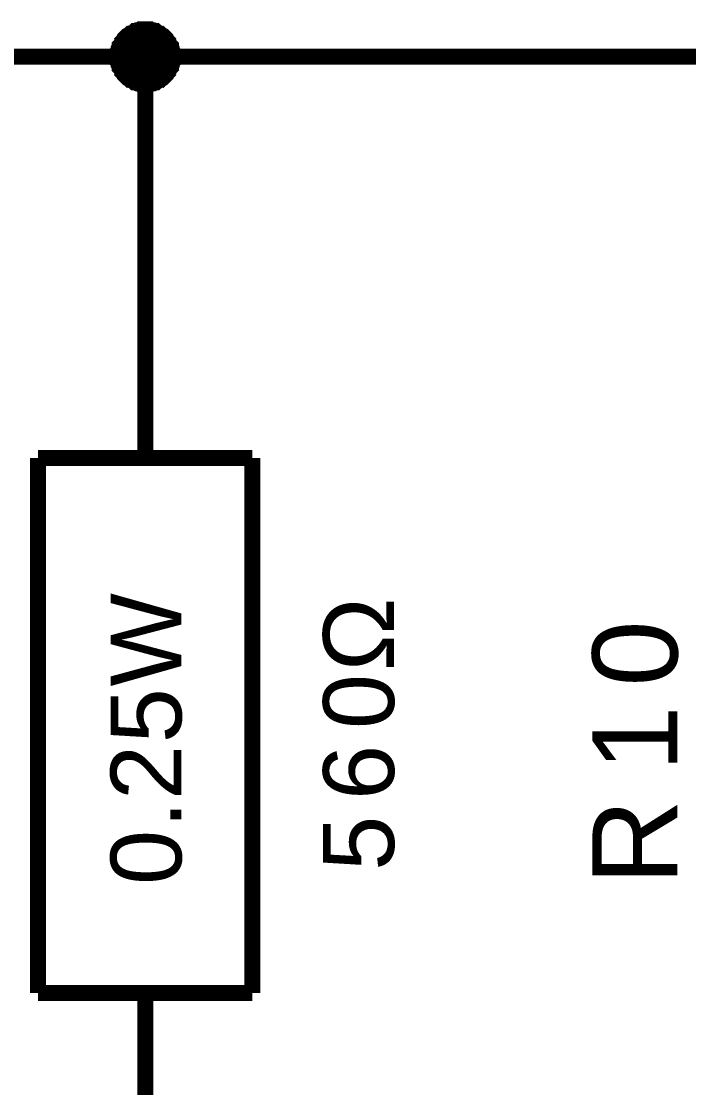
# Model space of a CAD drawing. Header units: millimetres. Extents: x -2024 to 917, y -725 to 13.
# Drawn here: x -1803.78 to -1791.31, y -608.44 to -588.51 of the extents above; entities that cross this region are included whole.
import ezdxf

# ---------------------------------------------------------------- set-up
doc = ezdxf.new("R2010")
doc.units = ezdxf.units.MM
doc.styles.get("Standard").update_dxf_attribs({"font": 'arial.ttf'})

msp = doc.modelspace()

# ---------------------------------------------------------------- linework, layer by layer
at = {"color": 7}
for points, const_width in [([(-1801.982, -589.171), (-1801.982, -589.138), (-1801.982, -589.121), (-1801.982, -589.088), (-1801.965, -589.072), (-1801.965, -589.039), (-1801.965, -589.022), (-1801.948, -588.989), (-1801.948, -588.972), (-1801.932, -588.956), (-1801.915, -588.923), (-1801.899, -588.906), (-1801.899, -588.89), (-1801.882, -588.873), (-1801.866, -588.84), (-1801.849, -588.823), (-1801.833, -588.807), (-1801.816, -588.79), (-1801.8, -588.774), (-1801.766, -588.757), (-1801.75, -588.741), (-1801.733, -588.741), (-1801.717, -588.724), (-1801.684, -588.707), (-1801.667, -588.691), (-1801.651, -588.691), (-1801.617, -588.674), (-1801.601, -588.674), (-1801.568, -588.674), (-1801.551, -588.658), (-1801.518, -588.658), (-1801.502, -588.658), (-1801.468, -588.658)], 0.3), ([(-1801.982, -589.171), (-1801.982, -589.138), (-1801.982, -589.121), (-1801.982, -589.088), (-1801.965, -589.072), (-1801.965, -589.039), (-1801.965, -589.022), (-1801.948, -588.989), (-1801.948, -588.972), (-1801.932, -588.956), (-1801.915, -588.923), (-1801.899, -588.906), (-1801.899, -588.89), (-1801.882, -588.873), (-1801.866, -588.84), (-1801.849, -588.823), (-1801.833, -588.807), (-1801.816, -588.79), (-1801.8, -588.774), (-1801.766, -588.757), (-1801.75, -588.741), (-1801.733, -588.741), (-1801.717, -588.724), (-1801.684, -588.707), (-1801.667, -588.691), (-1801.651, -588.691), (-1801.617, -588.674), (-1801.601, -588.674), (-1801.568, -588.674), (-1801.551, -588.658), (-1801.518, -588.658), (-1801.502, -588.658), (-1801.468, -588.658)], 0.3), ([(-1801.982, -589.171), (-1801.982, -589.138), (-1801.982, -589.121), (-1801.982, -589.088), (-1801.965, -589.072), (-1801.965, -589.039), (-1801.965, -589.022), (-1801.948, -588.989), (-1801.948, -588.972), (-1801.932, -588.956), (-1801.915, -588.923), (-1801.899, -588.906), (-1801.899, -588.89), (-1801.882, -588.873), (-1801.866, -588.84), (-1801.849, -588.823), (-1801.833, -588.807), (-1801.816, -588.79), (-1801.8, -588.774), (-1801.766, -588.757), (-1801.75, -588.741), (-1801.733, -588.741), (-1801.717, -588.724), (-1801.684, -588.707), (-1801.667, -588.691), (-1801.651, -588.691), (-1801.617, -588.674), (-1801.601, -588.674), (-1801.568, -588.674), (-1801.551, -588.658), (-1801.518, -588.658), (-1801.502, -588.658), (-1801.468, -588.658)], 0.3), ([(-1801.982, -589.171), (-1801.982, -589.138), (-1801.982, -589.121), (-1801.982, -589.088), (-1801.965, -589.072), (-1801.965, -589.039), (-1801.965, -589.022), (-1801.948, -588.989), (-1801.948, -588.972), (-1801.932, -588.956), (-1801.915, -588.923), (-1801.899, -588.906), (-1801.899, -588.89), (-1801.882, -588.873), (-1801.866, -588.84), (-1801.849, -588.823), (-1801.833, -588.807), (-1801.816, -588.79), (-1801.8, -588.774), (-1801.766, -588.757), (-1801.75, -588.741), (-1801.733, -588.741), (-1801.717, -588.724), (-1801.684, -588.707), (-1801.667, -588.691), (-1801.651, -588.691), (-1801.617, -588.674), (-1801.601, -588.674), (-1801.568, -588.674), (-1801.551, -588.658), (-1801.518, -588.658), (-1801.502, -588.658), (-1801.468, -588.658)], 0.3), ([(-1801.982, -589.171), (-1801.982, -589.138), (-1801.982, -589.121), (-1801.982, -589.088), (-1801.965, -589.072), (-1801.965, -589.039), (-1801.965, -589.022), (-1801.948, -588.989), (-1801.948, -588.972), (-1801.932, -588.956), (-1801.915, -588.923), (-1801.899, -588.906), (-1801.899, -588.89), (-1801.882, -588.873), (-1801.866, -588.84), (-1801.849, -588.823), (-1801.833, -588.807), (-1801.816, -588.79), (-1801.8, -588.774), (-1801.766, -588.757), (-1801.75, -588.741), (-1801.733, -588.741), (-1801.717, -588.724), (-1801.684, -588.707), (-1801.667, -588.691), (-1801.651, -588.691), (-1801.617, -588.674), (-1801.601, -588.674), (-1801.568, -588.674), (-1801.551, -588.658), (-1801.518, -588.658), (-1801.502, -588.658), (-1801.468, -588.658)], 0.0991), ([(-1801.982, -589.171), (-1801.982, -589.138), (-1801.982, -589.121), (-1801.982, -589.088), (-1801.965, -589.072), (-1801.965, -589.039), (-1801.965, -589.022), (-1801.948, -588.989), (-1801.948, -588.972), (-1801.932, -588.956), (-1801.915, -588.923), (-1801.899, -588.906), (-1801.899, -588.89), (-1801.882, -588.873), (-1801.866, -588.84), (-1801.849, -588.823), (-1801.833, -588.807), (-1801.816, -588.79), (-1801.8, -588.774), (-1801.766, -588.757), (-1801.75, -588.741), (-1801.733, -588.741), (-1801.717, -588.724), (-1801.684, -588.707), (-1801.667, -588.691), (-1801.651, -588.691), (-1801.617, -588.674), (-1801.601, -588.674), (-1801.568, -588.674), (-1801.551, -588.658), (-1801.518, -588.658), (-1801.502, -588.658), (-1801.468, -588.658)], 0.0991), ([(-1801.982, -589.171), (-1801.982, -589.138), (-1801.982, -589.121), (-1801.982, -589.088), (-1801.965, -589.072), (-1801.965, -589.039), (-1801.965, -589.022), (-1801.948, -588.989), (-1801.948, -588.972), (-1801.932, -588.956), (-1801.915, -588.923), (-1801.899, -588.906), (-1801.899, -588.89), (-1801.882, -588.873), (-1801.866, -588.84), (-1801.849, -588.823), (-1801.833, -588.807), (-1801.816, -588.79), (-1801.8, -588.774), (-1801.766, -588.757), (-1801.75, -588.741), (-1801.733, -588.741), (-1801.717, -588.724), (-1801.684, -588.707), (-1801.667, -588.691), (-1801.651, -588.691), (-1801.617, -588.674), (-1801.601, -588.674), (-1801.568, -588.674), (-1801.551, -588.658), (-1801.518, -588.658), (-1801.502, -588.658), (-1801.468, -588.658)], 0.0991), ([(-1801.982, -589.171), (-1801.982, -589.138), (-1801.982, -589.121), (-1801.982, -589.088), (-1801.965, -589.072), (-1801.965, -589.039), (-1801.965, -589.022), (-1801.948, -588.989), (-1801.948, -588.972), (-1801.932, -588.956), (-1801.915, -588.923), (-1801.899, -588.906), (-1801.899, -588.89), (-1801.882, -588.873), (-1801.866, -588.84), (-1801.849, -588.823), (-1801.833, -588.807), (-1801.816, -588.79), (-1801.8, -588.774), (-1801.766, -588.757), (-1801.75, -588.741), (-1801.733, -588.741), (-1801.717, -588.724), (-1801.684, -588.707), (-1801.667, -588.691), (-1801.651, -588.691), (-1801.617, -588.674), (-1801.601, -588.674), (-1801.568, -588.674), (-1801.551, -588.658), (-1801.518, -588.658), (-1801.502, -588.658), (-1801.468, -588.658)], 0.0991), ([(-1801.468, -588.658), (-1801.468, -588.658)], 0.3), ([(-1801.468, -588.658), (-1801.435, -588.658), (-1801.419, -588.658), (-1801.386, -588.658), (-1801.369, -588.674), (-1801.336, -588.674), (-1801.32, -588.674), (-1801.286, -588.691), (-1801.27, -588.691), (-1801.253, -588.707), (-1801.22, -588.724), (-1801.204, -588.741), (-1801.187, -588.741), (-1801.171, -588.757), (-1801.137, -588.774), (-1801.121, -588.79), (-1801.104, -588.807), (-1801.088, -588.823), (-1801.071, -588.84), (-1801.055, -588.873), (-1801.038, -588.89), (-1801.038, -588.906), (-1801.022, -588.923), (-1801.005, -588.956), (-1800.989, -588.972), (-1800.989, -588.989), (-1800.972, -589.022), (-1800.972, -589.039), (-1800.972, -589.072), (-1800.955, -589.088), (-1800.955, -589.121), (-1800.955, -589.138), (-1800.955, -589.171)], 0.3), ([(-1801.468, -588.658), (-1801.468, -588.658)], 0.3), ([(-1801.468, -588.658), (-1801.435, -588.658), (-1801.419, -588.658), (-1801.386, -588.658), (-1801.369, -588.674), (-1801.336, -588.674), (-1801.32, -588.674), (-1801.286, -588.691), (-1801.27, -588.691), (-1801.253, -588.707), (-1801.22, -588.724), (-1801.204, -588.741), (-1801.187, -588.741), (-1801.171, -588.757), (-1801.137, -588.774), (-1801.121, -588.79), (-1801.104, -588.807), (-1801.088, -588.823), (-1801.071, -588.84), (-1801.055, -588.873), (-1801.038, -588.89), (-1801.038, -588.906), (-1801.022, -588.923), (-1801.005, -588.956), (-1800.989, -588.972), (-1800.989, -588.989), (-1800.972, -589.022), (-1800.972, -589.039), (-1800.972, -589.072), (-1800.955, -589.088), (-1800.955, -589.121), (-1800.955, -589.138), (-1800.955, -589.171)], 0.3), ([(-1801.468, -588.658), (-1801.468, -588.658)], 0.3), ([(-1801.468, -588.658), (-1801.435, -588.658), (-1801.419, -588.658), (-1801.386, -588.658), (-1801.369, -588.674), (-1801.336, -588.674), (-1801.32, -588.674), (-1801.286, -588.691), (-1801.27, -588.691), (-1801.253, -588.707), (-1801.22, -588.724), (-1801.204, -588.741), (-1801.187, -588.741), (-1801.171, -588.757), (-1801.137, -588.774), (-1801.121, -588.79), (-1801.104, -588.807), (-1801.088, -588.823), (-1801.071, -588.84), (-1801.055, -588.873), (-1801.038, -588.89), (-1801.038, -588.906), (-1801.022, -588.923), (-1801.005, -588.956), (-1800.989, -588.972), (-1800.989, -588.989), (-1800.972, -589.022), (-1800.972, -589.039), (-1800.972, -589.072), (-1800.955, -589.088), (-1800.955, -589.121), (-1800.955, -589.138), (-1800.955, -589.171)], 0.3), ([(-1801.468, -588.658), (-1801.468, -588.658)], 0.3), ([(-1801.468, -588.658), (-1801.435, -588.658), (-1801.419, -588.658), (-1801.386, -588.658), (-1801.369, -588.674), (-1801.336, -588.674), (-1801.32, -588.674), (-1801.286, -588.691), (-1801.27, -588.691), (-1801.253, -588.707), (-1801.22, -588.724), (-1801.204, -588.741), (-1801.187, -588.741), (-1801.171, -588.757), (-1801.137, -588.774), (-1801.121, -588.79), (-1801.104, -588.807), (-1801.088, -588.823), (-1801.071, -588.84), (-1801.055, -588.873), (-1801.038, -588.89), (-1801.038, -588.906), (-1801.022, -588.923), (-1801.005, -588.956), (-1800.989, -588.972), (-1800.989, -588.989), (-1800.972, -589.022), (-1800.972, -589.039), (-1800.972, -589.072), (-1800.955, -589.088), (-1800.955, -589.121), (-1800.955, -589.138), (-1800.955, -589.171)], 0.3), ([(-1801.468, -588.658), (-1801.468, -588.658)], 0.0991), ([(-1801.468, -588.658), (-1801.435, -588.658), (-1801.419, -588.658), (-1801.386, -588.658), (-1801.369, -588.674), (-1801.336, -588.674), (-1801.32, -588.674), (-1801.286, -588.691), (-1801.27, -588.691), (-1801.253, -588.707), (-1801.22, -588.724), (-1801.204, -588.741), (-1801.187, -588.741), (-1801.171, -588.757), (-1801.137, -588.774), (-1801.121, -588.79), (-1801.104, -588.807), (-1801.088, -588.823), (-1801.071, -588.84), (-1801.055, -588.873), (-1801.038, -588.89), (-1801.038, -588.906), (-1801.022, -588.923), (-1801.005, -588.956), (-1800.989, -588.972), (-1800.989, -588.989), (-1800.972, -589.022), (-1800.972, -589.039), (-1800.972, -589.072), (-1800.955, -589.088), (-1800.955, -589.121), (-1800.955, -589.138), (-1800.955, -589.171)], 0.0991), ([(-1801.468, -588.658), (-1801.468, -588.658)], 0.0991), ([(-1801.468, -588.658), (-1801.435, -588.658), (-1801.419, -588.658), (-1801.386, -588.658), (-1801.369, -588.674), (-1801.336, -588.674), (-1801.32, -588.674), (-1801.286, -588.691), (-1801.27, -588.691), (-1801.253, -588.707), (-1801.22, -588.724), (-1801.204, -588.741), (-1801.187, -588.741), (-1801.171, -588.757), (-1801.137, -588.774), (-1801.121, -588.79), (-1801.104, -588.807), (-1801.088, -588.823), (-1801.071, -588.84), (-1801.055, -588.873), (-1801.038, -588.89), (-1801.038, -588.906), (-1801.022, -588.923), (-1801.005, -588.956), (-1800.989, -588.972), (-1800.989, -588.989), (-1800.972, -589.022), (-1800.972, -589.039), (-1800.972, -589.072), (-1800.955, -589.088), (-1800.955, -589.121), (-1800.955, -589.138), (-1800.955, -589.171)], 0.0991), ([(-1801.468, -588.658), (-1801.468, -588.658)], 0.0991), ([(-1801.468, -588.658), (-1801.435, -588.658), (-1801.419, -588.658), (-1801.386, -588.658), (-1801.369, -588.674), (-1801.336, -588.674), (-1801.32, -588.674), (-1801.286, -588.691), (-1801.27, -588.691), (-1801.253, -588.707), (-1801.22, -588.724), (-1801.204, -588.741), (-1801.187, -588.741), (-1801.171, -588.757), (-1801.137, -588.774), (-1801.121, -588.79), (-1801.104, -588.807), (-1801.088, -588.823), (-1801.071, -588.84), (-1801.055, -588.873), (-1801.038, -588.89), (-1801.038, -588.906), (-1801.022, -588.923), (-1801.005, -588.956), (-1800.989, -588.972), (-1800.989, -588.989), (-1800.972, -589.022), (-1800.972, -589.039), (-1800.972, -589.072), (-1800.955, -589.088), (-1800.955, -589.121), (-1800.955, -589.138), (-1800.955, -589.171)], 0.0991), ([(-1801.468, -588.658), (-1801.468, -588.658)], 0.0991), ([(-1801.468, -588.658), (-1801.435, -588.658), (-1801.419, -588.658), (-1801.386, -588.658), (-1801.369, -588.674), (-1801.336, -588.674), (-1801.32, -588.674), (-1801.286, -588.691), (-1801.27, -588.691), (-1801.253, -588.707), (-1801.22, -588.724), (-1801.204, -588.741), (-1801.187, -588.741), (-1801.171, -588.757), (-1801.137, -588.774), (-1801.121, -588.79), (-1801.104, -588.807), (-1801.088, -588.823), (-1801.071, -588.84), (-1801.055, -588.873), (-1801.038, -588.89), (-1801.038, -588.906), (-1801.022, -588.923), (-1801.005, -588.956), (-1800.989, -588.972), (-1800.989, -588.989), (-1800.972, -589.022), (-1800.972, -589.039), (-1800.972, -589.072), (-1800.955, -589.088), (-1800.955, -589.121), (-1800.955, -589.138), (-1800.955, -589.171)], 0.0991), ([(-1806.467, -589.171), (-1801.468, -589.171)], 0.3), ([(-1801.468, -589.684), (-1801.502, -589.684), (-1801.518, -589.684), (-1801.551, -589.684), (-1801.568, -589.668), (-1801.601, -589.668), (-1801.617, -589.668), (-1801.651, -589.651), (-1801.667, -589.651), (-1801.684, -589.635), (-1801.717, -589.618), (-1801.733, -589.602), (-1801.75, -589.602), (-1801.766, -589.585), (-1801.8, -589.568), (-1801.816, -589.552), (-1801.833, -589.535), (-1801.849, -589.519), (-1801.866, -589.502), (-1801.882, -589.469), (-1801.899, -589.453), (-1801.899, -589.436), (-1801.915, -589.419), (-1801.932, -589.386), (-1801.948, -589.37), (-1801.948, -589.353), (-1801.965, -589.32), (-1801.965, -589.304), (-1801.965, -589.27), (-1801.982, -589.254), (-1801.982, -589.221), (-1801.982, -589.204), (-1801.982, -589.171)], 0.3), ([(-1801.982, -589.171), (-1801.982, -589.171)], 0.3), ([(-1801.468, -589.684), (-1801.502, -589.684), (-1801.518, -589.684), (-1801.551, -589.684), (-1801.568, -589.668), (-1801.601, -589.668), (-1801.617, -589.668), (-1801.651, -589.651), (-1801.667, -589.651), (-1801.684, -589.635), (-1801.717, -589.618), (-1801.733, -589.602), (-1801.75, -589.602), (-1801.766, -589.585), (-1801.8, -589.568), (-1801.816, -589.552), (-1801.833, -589.535), (-1801.849, -589.519), (-1801.866, -589.502), (-1801.882, -589.469), (-1801.899, -589.453), (-1801.899, -589.436), (-1801.915, -589.419), (-1801.932, -589.386), (-1801.948, -589.37), (-1801.948, -589.353), (-1801.965, -589.32), (-1801.965, -589.304), (-1801.965, -589.27), (-1801.982, -589.254), (-1801.982, -589.221), (-1801.982, -589.204), (-1801.982, -589.171)], 0.3), ([(-1801.982, -589.171), (-1801.982, -589.171)], 0.3), ([(-1801.468, -589.684), (-1801.502, -589.684), (-1801.518, -589.684), (-1801.551, -589.684), (-1801.568, -589.668), (-1801.601, -589.668), (-1801.617, -589.668), (-1801.651, -589.651), (-1801.667, -589.651), (-1801.684, -589.635), (-1801.717, -589.618), (-1801.733, -589.602), (-1801.75, -589.602), (-1801.766, -589.585), (-1801.8, -589.568), (-1801.816, -589.552), (-1801.833, -589.535), (-1801.849, -589.519), (-1801.866, -589.502), (-1801.882, -589.469), (-1801.899, -589.453), (-1801.899, -589.436), (-1801.915, -589.419), (-1801.932, -589.386), (-1801.948, -589.37), (-1801.948, -589.353), (-1801.965, -589.32), (-1801.965, -589.304), (-1801.965, -589.27), (-1801.982, -589.254), (-1801.982, -589.221), (-1801.982, -589.204), (-1801.982, -589.171)], 0.3), ([(-1801.982, -589.171), (-1801.982, -589.171)], 0.3), ([(-1801.468, -589.684), (-1801.502, -589.684), (-1801.518, -589.684), (-1801.551, -589.684), (-1801.568, -589.668), (-1801.601, -589.668), (-1801.617, -589.668), (-1801.651, -589.651), (-1801.667, -589.651), (-1801.684, -589.635), (-1801.717, -589.618), (-1801.733, -589.602), (-1801.75, -589.602), (-1801.766, -589.585), (-1801.8, -589.568), (-1801.816, -589.552), (-1801.833, -589.535), (-1801.849, -589.519), (-1801.866, -589.502), (-1801.882, -589.469), (-1801.899, -589.453), (-1801.899, -589.436), (-1801.915, -589.419), (-1801.932, -589.386), (-1801.948, -589.37), (-1801.948, -589.353), (-1801.965, -589.32), (-1801.965, -589.304), (-1801.965, -589.27), (-1801.982, -589.254), (-1801.982, -589.221), (-1801.982, -589.204), (-1801.982, -589.171)], 0.3), ([(-1801.982, -589.171), (-1801.982, -589.171)], 0.3), ([(-1801.468, -594.172), (-1801.468, -589.171), (-1788.972, -589.171), (-1781.475, -589.171)], 0.3), ([(-1800.955, -589.171), (-1800.955, -589.204), (-1800.955, -589.221), (-1800.955, -589.254), (-1800.972, -589.27), (-1800.972, -589.304), (-1800.972, -589.32), (-1800.989, -589.353), (-1800.989, -589.37), (-1801.005, -589.386), (-1801.022, -589.419), (-1801.038, -589.436), (-1801.038, -589.453), (-1801.055, -589.469), (-1801.071, -589.502), (-1801.088, -589.519), (-1801.104, -589.535), (-1801.121, -589.552), (-1801.137, -589.568), (-1801.171, -589.585), (-1801.187, -589.602), (-1801.204, -589.602), (-1801.22, -589.618), (-1801.253, -589.635), (-1801.27, -589.651), (-1801.286, -589.651), (-1801.32, -589.668), (-1801.336, -589.668), (-1801.369, -589.668), (-1801.386, -589.684), (-1801.419, -589.684), (-1801.435, -589.684), (-1801.468, -589.684)], 0.3), ([(-1800.955, -589.171), (-1800.955, -589.204), (-1800.955, -589.221), (-1800.955, -589.254), (-1800.972, -589.27), (-1800.972, -589.304), (-1800.972, -589.32), (-1800.989, -589.353), (-1800.989, -589.37), (-1801.005, -589.386), (-1801.022, -589.419), (-1801.038, -589.436), (-1801.038, -589.453), (-1801.055, -589.469), (-1801.071, -589.502), (-1801.088, -589.519), (-1801.104, -589.535), (-1801.121, -589.552), (-1801.137, -589.568), (-1801.171, -589.585), (-1801.187, -589.602), (-1801.204, -589.602), (-1801.22, -589.618), (-1801.253, -589.635), (-1801.27, -589.651), (-1801.286, -589.651), (-1801.32, -589.668), (-1801.336, -589.668), (-1801.369, -589.668), (-1801.386, -589.684), (-1801.419, -589.684), (-1801.435, -589.684), (-1801.468, -589.684)], 0.3), ([(-1800.955, -589.171), (-1800.955, -589.204), (-1800.955, -589.221), (-1800.955, -589.254), (-1800.972, -589.27), (-1800.972, -589.304), (-1800.972, -589.32), (-1800.989, -589.353), (-1800.989, -589.37), (-1801.005, -589.386), (-1801.022, -589.419), (-1801.038, -589.436), (-1801.038, -589.453), (-1801.055, -589.469), (-1801.071, -589.502), (-1801.088, -589.519), (-1801.104, -589.535), (-1801.121, -589.552), (-1801.137, -589.568), (-1801.171, -589.585), (-1801.187, -589.602), (-1801.204, -589.602), (-1801.22, -589.618), (-1801.253, -589.635), (-1801.27, -589.651), (-1801.286, -589.651), (-1801.32, -589.668), (-1801.336, -589.668), (-1801.369, -589.668), (-1801.386, -589.684), (-1801.419, -589.684), (-1801.435, -589.684), (-1801.468, -589.684)], 0.3), ([(-1800.955, -589.171), (-1800.955, -589.204), (-1800.955, -589.221), (-1800.955, -589.254), (-1800.972, -589.27), (-1800.972, -589.304), (-1800.972, -589.32), (-1800.989, -589.353), (-1800.989, -589.37), (-1801.005, -589.386), (-1801.022, -589.419), (-1801.038, -589.436), (-1801.038, -589.453), (-1801.055, -589.469), (-1801.071, -589.502), (-1801.088, -589.519), (-1801.104, -589.535), (-1801.121, -589.552), (-1801.137, -589.568), (-1801.171, -589.585), (-1801.187, -589.602), (-1801.204, -589.602), (-1801.22, -589.618), (-1801.253, -589.635), (-1801.27, -589.651), (-1801.286, -589.651), (-1801.32, -589.668), (-1801.336, -589.668), (-1801.369, -589.668), (-1801.386, -589.684), (-1801.419, -589.684), (-1801.435, -589.684), (-1801.468, -589.684)], 0.3), ([(-1800.955, -589.171), (-1800.955, -589.171), (-1800.955, -589.171), (-1800.955, -589.171), (-1800.955, -589.171), (-1800.955, -589.171), (-1800.955, -589.171), (-1800.955, -589.171), (-1800.955, -589.171), (-1800.955, -589.171), (-1800.955, -589.171), (-1800.955, -589.171), (-1800.955, -589.171), (-1800.955, -589.171), (-1800.955, -589.171), (-1800.955, -589.171), (-1800.955, -589.171), (-1800.955, -589.171), (-1800.955, -589.171), (-1800.955, -589.171), (-1800.955, -589.171), (-1800.955, -589.171), (-1800.955, -589.171), (-1800.955, -589.171), (-1800.955, -589.171), (-1800.955, -589.171), (-1800.955, -589.171), (-1800.955, -589.171), (-1800.955, -589.171), (-1800.955, -589.171), (-1800.955, -589.171), (-1800.955, -589.171), (-1800.955, -589.171)], 0.3), ([(-1800.955, -589.171), (-1800.955, -589.171)], 0.3), ([(-1800.955, -589.171), (-1800.955, -589.171), (-1800.955, -589.171), (-1800.955, -589.171), (-1800.955, -589.171), (-1800.955, -589.171), (-1800.955, -589.171), (-1800.955, -589.171), (-1800.955, -589.171), (-1800.955, -589.171), (-1800.955, -589.171), (-1800.955, -589.171), (-1800.955, -589.171), (-1800.955, -589.171), (-1800.955, -589.171), (-1800.955, -589.171), (-1800.955, -589.171), (-1800.955, -589.171), (-1800.955, -589.171), (-1800.955, -589.171), (-1800.955, -589.171), (-1800.955, -589.171), (-1800.955, -589.171), (-1800.955, -589.171), (-1800.955, -589.171), (-1800.955, -589.171), (-1800.955, -589.171), (-1800.955, -589.171), (-1800.955, -589.171), (-1800.955, -589.171), (-1800.955, -589.171), (-1800.955, -589.171), (-1800.955, -589.171)], 0.3), ([(-1800.955, -589.171), (-1800.955, -589.171)], 0.3), ([(-1800.955, -589.171), (-1800.955, -589.171), (-1800.955, -589.171), (-1800.955, -589.171), (-1800.955, -589.171), (-1800.955, -589.171), (-1800.955, -589.171), (-1800.955, -589.171), (-1800.955, -589.171), (-1800.955, -589.171), (-1800.955, -589.171), (-1800.955, -589.171), (-1800.955, -589.171), (-1800.955, -589.171), (-1800.955, -589.171), (-1800.955, -589.171), (-1800.955, -589.171), (-1800.955, -589.171), (-1800.955, -589.171), (-1800.955, -589.171), (-1800.955, -589.171), (-1800.955, -589.171), (-1800.955, -589.171), (-1800.955, -589.171), (-1800.955, -589.171), (-1800.955, -589.171), (-1800.955, -589.171), (-1800.955, -589.171), (-1800.955, -589.171), (-1800.955, -589.171), (-1800.955, -589.171), (-1800.955, -589.171), (-1800.955, -589.171)], 0.3), ([(-1800.955, -589.171), (-1800.955, -589.171)], 0.3), ([(-1800.955, -589.171), (-1800.955, -589.171), (-1800.955, -589.171), (-1800.955, -589.171), (-1800.955, -589.171), (-1800.955, -589.171), (-1800.955, -589.171), (-1800.955, -589.171), (-1800.955, -589.171), (-1800.955, -589.171), (-1800.955, -589.171), (-1800.955, -589.171), (-1800.955, -589.171), (-1800.955, -589.171), (-1800.955, -589.171), (-1800.955, -589.171), (-1800.955, -589.171), (-1800.955, -589.171), (-1800.955, -589.171), (-1800.955, -589.171), (-1800.955, -589.171), (-1800.955, -589.171), (-1800.955, -589.171), (-1800.955, -589.171), (-1800.955, -589.171), (-1800.955, -589.171), (-1800.955, -589.171), (-1800.955, -589.171), (-1800.955, -589.171), (-1800.955, -589.171), (-1800.955, -589.171), (-1800.955, -589.171), (-1800.955, -589.171)], 0.3), ([(-1800.955, -589.171), (-1800.955, -589.171)], 0.3), ([(-1801.468, -589.684), (-1801.502, -589.684), (-1801.518, -589.684), (-1801.551, -589.684), (-1801.568, -589.668), (-1801.601, -589.668), (-1801.617, -589.668), (-1801.651, -589.651), (-1801.667, -589.651), (-1801.684, -589.635), (-1801.717, -589.618), (-1801.733, -589.602), (-1801.75, -589.602), (-1801.766, -589.585), (-1801.8, -589.568), (-1801.816, -589.552), (-1801.833, -589.535), (-1801.849, -589.519), (-1801.866, -589.502), (-1801.882, -589.469), (-1801.899, -589.453), (-1801.899, -589.436), (-1801.915, -589.419), (-1801.932, -589.386), (-1801.948, -589.37), (-1801.948, -589.353), (-1801.965, -589.32), (-1801.965, -589.304), (-1801.965, -589.27), (-1801.982, -589.254), (-1801.982, -589.221), (-1801.982, -589.204), (-1801.982, -589.171)], 0.0991), ([(-1801.982, -589.171), (-1801.982, -589.171)], 0.0991), ([(-1801.468, -589.684), (-1801.502, -589.684), (-1801.518, -589.684), (-1801.551, -589.684), (-1801.568, -589.668), (-1801.601, -589.668), (-1801.617, -589.668), (-1801.651, -589.651), (-1801.667, -589.651), (-1801.684, -589.635), (-1801.717, -589.618), (-1801.733, -589.602), (-1801.75, -589.602), (-1801.766, -589.585), (-1801.8, -589.568), (-1801.816, -589.552), (-1801.833, -589.535), (-1801.849, -589.519), (-1801.866, -589.502), (-1801.882, -589.469), (-1801.899, -589.453), (-1801.899, -589.436), (-1801.915, -589.419), (-1801.932, -589.386), (-1801.948, -589.37), (-1801.948, -589.353), (-1801.965, -589.32), (-1801.965, -589.304), (-1801.965, -589.27), (-1801.982, -589.254), (-1801.982, -589.221), (-1801.982, -589.204), (-1801.982, -589.171)], 0.0991), ([(-1801.982, -589.171), (-1801.982, -589.171)], 0.0991), ([(-1801.468, -589.684), (-1801.502, -589.684), (-1801.518, -589.684), (-1801.551, -589.684), (-1801.568, -589.668), (-1801.601, -589.668), (-1801.617, -589.668), (-1801.651, -589.651), (-1801.667, -589.651), (-1801.684, -589.635), (-1801.717, -589.618), (-1801.733, -589.602), (-1801.75, -589.602), (-1801.766, -589.585), (-1801.8, -589.568), (-1801.816, -589.552), (-1801.833, -589.535), (-1801.849, -589.519), (-1801.866, -589.502), (-1801.882, -589.469), (-1801.899, -589.453), (-1801.899, -589.436), (-1801.915, -589.419), (-1801.932, -589.386), (-1801.948, -589.37), (-1801.948, -589.353), (-1801.965, -589.32), (-1801.965, -589.304), (-1801.965, -589.27), (-1801.982, -589.254), (-1801.982, -589.221), (-1801.982, -589.204), (-1801.982, -589.171)], 0.0991), ([(-1801.982, -589.171), (-1801.982, -589.171)], 0.0991), ([(-1801.468, -589.684), (-1801.502, -589.684), (-1801.518, -589.684), (-1801.551, -589.684), (-1801.568, -589.668), (-1801.601, -589.668), (-1801.617, -589.668), (-1801.651, -589.651), (-1801.667, -589.651), (-1801.684, -589.635), (-1801.717, -589.618), (-1801.733, -589.602), (-1801.75, -589.602), (-1801.766, -589.585), (-1801.8, -589.568), (-1801.816, -589.552), (-1801.833, -589.535), (-1801.849, -589.519), (-1801.866, -589.502), (-1801.882, -589.469), (-1801.899, -589.453), (-1801.899, -589.436), (-1801.915, -589.419), (-1801.932, -589.386), (-1801.948, -589.37), (-1801.948, -589.353), (-1801.965, -589.32), (-1801.965, -589.304), (-1801.965, -589.27), (-1801.982, -589.254), (-1801.982, -589.221), (-1801.982, -589.204), (-1801.982, -589.171)], 0.0991), ([(-1801.982, -589.171), (-1801.982, -589.171)], 0.0991), ([(-1800.955, -589.171), (-1800.955, -589.204), (-1800.955, -589.221), (-1800.955, -589.254), (-1800.972, -589.27), (-1800.972, -589.304), (-1800.972, -589.32), (-1800.989, -589.353), (-1800.989, -589.37), (-1801.005, -589.386), (-1801.022, -589.419), (-1801.038, -589.436), (-1801.038, -589.453), (-1801.055, -589.469), (-1801.071, -589.502), (-1801.088, -589.519), (-1801.104, -589.535), (-1801.121, -589.552), (-1801.137, -589.568), (-1801.171, -589.585), (-1801.187, -589.602), (-1801.204, -589.602), (-1801.22, -589.618), (-1801.253, -589.635), (-1801.27, -589.651), (-1801.286, -589.651), (-1801.32, -589.668), (-1801.336, -589.668), (-1801.369, -589.668), (-1801.386, -589.684), (-1801.419, -589.684), (-1801.435, -589.684), (-1801.468, -589.684)], 0.0991), ([(-1800.955, -589.171), (-1800.955, -589.204), (-1800.955, -589.221), (-1800.955, -589.254), (-1800.972, -589.27), (-1800.972, -589.304), (-1800.972, -589.32), (-1800.989, -589.353), (-1800.989, -589.37), (-1801.005, -589.386), (-1801.022, -589.419), (-1801.038, -589.436), (-1801.038, -589.453), (-1801.055, -589.469), (-1801.071, -589.502), (-1801.088, -589.519), (-1801.104, -589.535), (-1801.121, -589.552), (-1801.137, -589.568), (-1801.171, -589.585), (-1801.187, -589.602), (-1801.204, -589.602), (-1801.22, -589.618), (-1801.253, -589.635), (-1801.27, -589.651), (-1801.286, -589.651), (-1801.32, -589.668), (-1801.336, -589.668), (-1801.369, -589.668), (-1801.386, -589.684), (-1801.419, -589.684), (-1801.435, -589.684), (-1801.468, -589.684)], 0.0991), ([(-1800.955, -589.171), (-1800.955, -589.204), (-1800.955, -589.221), (-1800.955, -589.254), (-1800.972, -589.27), (-1800.972, -589.304), (-1800.972, -589.32), (-1800.989, -589.353), (-1800.989, -589.37), (-1801.005, -589.386), (-1801.022, -589.419), (-1801.038, -589.436), (-1801.038, -589.453), (-1801.055, -589.469), (-1801.071, -589.502), (-1801.088, -589.519), (-1801.104, -589.535), (-1801.121, -589.552), (-1801.137, -589.568), (-1801.171, -589.585), (-1801.187, -589.602), (-1801.204, -589.602), (-1801.22, -589.618), (-1801.253, -589.635), (-1801.27, -589.651), (-1801.286, -589.651), (-1801.32, -589.668), (-1801.336, -589.668), (-1801.369, -589.668), (-1801.386, -589.684), (-1801.419, -589.684), (-1801.435, -589.684), (-1801.468, -589.684)], 0.0991), ([(-1800.955, -589.171), (-1800.955, -589.204), (-1800.955, -589.221), (-1800.955, -589.254), (-1800.972, -589.27), (-1800.972, -589.304), (-1800.972, -589.32), (-1800.989, -589.353), (-1800.989, -589.37), (-1801.005, -589.386), (-1801.022, -589.419), (-1801.038, -589.436), (-1801.038, -589.453), (-1801.055, -589.469), (-1801.071, -589.502), (-1801.088, -589.519), (-1801.104, -589.535), (-1801.121, -589.552), (-1801.137, -589.568), (-1801.171, -589.585), (-1801.187, -589.602), (-1801.204, -589.602), (-1801.22, -589.618), (-1801.253, -589.635), (-1801.27, -589.651), (-1801.286, -589.651), (-1801.32, -589.668), (-1801.336, -589.668), (-1801.369, -589.668), (-1801.386, -589.684), (-1801.419, -589.684), (-1801.435, -589.684), (-1801.468, -589.684)], 0.0991), ([(-1800.955, -589.171), (-1800.955, -589.171), (-1800.955, -589.171), (-1800.955, -589.171), (-1800.955, -589.171), (-1800.955, -589.171), (-1800.955, -589.171), (-1800.955, -589.171), (-1800.955, -589.171), (-1800.955, -589.171), (-1800.955, -589.171), (-1800.955, -589.171), (-1800.955, -589.171), (-1800.955, -589.171), (-1800.955, -589.171), (-1800.955, -589.171), (-1800.955, -589.171), (-1800.955, -589.171), (-1800.955, -589.171), (-1800.955, -589.171), (-1800.955, -589.171), (-1800.955, -589.171), (-1800.955, -589.171), (-1800.955, -589.171), (-1800.955, -589.171), (-1800.955, -589.171), (-1800.955, -589.171), (-1800.955, -589.171), (-1800.955, -589.171), (-1800.955, -589.171), (-1800.955, -589.171), (-1800.955, -589.171), (-1800.955, -589.171)], 0.0991), ([(-1800.955, -589.171), (-1800.955, -589.171)], 0.0991), ([(-1800.955, -589.171), (-1800.955, -589.171), (-1800.955, -589.171), (-1800.955, -589.171), (-1800.955, -589.171), (-1800.955, -589.171), (-1800.955, -589.171), (-1800.955, -589.171), (-1800.955, -589.171), (-1800.955, -589.171), (-1800.955, -589.171), (-1800.955, -589.171), (-1800.955, -589.171), (-1800.955, -589.171), (-1800.955, -589.171), (-1800.955, -589.171), (-1800.955, -589.171), (-1800.955, -589.171), (-1800.955, -589.171), (-1800.955, -589.171), (-1800.955, -589.171), (-1800.955, -589.171), (-1800.955, -589.171), (-1800.955, -589.171), (-1800.955, -589.171), (-1800.955, -589.171), (-1800.955, -589.171), (-1800.955, -589.171), (-1800.955, -589.171), (-1800.955, -589.171), (-1800.955, -589.171), (-1800.955, -589.171), (-1800.955, -589.171)], 0.0991), ([(-1800.955, -589.171), (-1800.955, -589.171)], 0.0991), ([(-1800.955, -589.171), (-1800.955, -589.171), (-1800.955, -589.171), (-1800.955, -589.171), (-1800.955, -589.171), (-1800.955, -589.171), (-1800.955, -589.171), (-1800.955, -589.171), (-1800.955, -589.171), (-1800.955, -589.171), (-1800.955, -589.171), (-1800.955, -589.171), (-1800.955, -589.171), (-1800.955, -589.171), (-1800.955, -589.171), (-1800.955, -589.171), (-1800.955, -589.171), (-1800.955, -589.171), (-1800.955, -589.171), (-1800.955, -589.171), (-1800.955, -589.171), (-1800.955, -589.171), (-1800.955, -589.171), (-1800.955, -589.171), (-1800.955, -589.171), (-1800.955, -589.171), (-1800.955, -589.171), (-1800.955, -589.171), (-1800.955, -589.171), (-1800.955, -589.171), (-1800.955, -589.171), (-1800.955, -589.171), (-1800.955, -589.171)], 0.0991), ([(-1800.955, -589.171), (-1800.955, -589.171)], 0.0991), ([(-1800.955, -589.171), (-1800.955, -589.171), (-1800.955, -589.171), (-1800.955, -589.171), (-1800.955, -589.171), (-1800.955, -589.171), (-1800.955, -589.171), (-1800.955, -589.171), (-1800.955, -589.171), (-1800.955, -589.171), (-1800.955, -589.171), (-1800.955, -589.171), (-1800.955, -589.171), (-1800.955, -589.171), (-1800.955, -589.171), (-1800.955, -589.171), (-1800.955, -589.171), (-1800.955, -589.171), (-1800.955, -589.171), (-1800.955, -589.171), (-1800.955, -589.171), (-1800.955, -589.171), (-1800.955, -589.171), (-1800.955, -589.171), (-1800.955, -589.171), (-1800.955, -589.171), (-1800.955, -589.171), (-1800.955, -589.171), (-1800.955, -589.171), (-1800.955, -589.171), (-1800.955, -589.171), (-1800.955, -589.171), (-1800.955, -589.171)], 0.0991), ([(-1800.955, -589.171), (-1800.955, -589.171)], 0.0991), ([(-1801.468, -596.672), (-1801.468, -594.172)], 0.3), ([(-1803.471, -596.672), (-1799.466, -596.672)], 0.3), ([(-1803.471, -606.674), (-1803.471, -596.672)], 0.3), ([(-1799.466, -606.674), (-1799.466, -596.672)], 0.3), ([(-1803.471, -606.674), (-1799.466, -606.674)], 0.3), ([(-1801.468, -606.674), (-1801.468, -609.174)], 0.3)]:
    msp.add_lwpolyline(points, dxfattribs=dict(at, const_width=const_width))
at = {"color": 7, "const_width": 0.508}
msp.add_lwpolyline([(-1801.709, -589.163, 1), (-1801.201, -589.163, 1)], format="xyb", close=True, dxfattribs=at)

# ---------------------------------------------------------------- texts
at = {"color": 7}
for s, height, p in [('W', 1.325, (-1800.79, -600.944)), ('Ω', 1.325, (-1796.818, -600.679)), ('0', 1.59, (-1791.521, -600.944)), ('0', 1.325, (-1796.818, -601.739)), ('5', 1.325, (-1800.79, -602.004)), ('1', 1.59, (-1791.521, -602.534)), ('2', 1.325, (-1800.79, -603.064)), ('6', 1.325, (-1796.818, -603.064)), ('.', 1.325, (-1800.79, -603.594)), ('R', 1.59, (-1791.521, -604.654)), ('5', 1.325, (-1796.818, -604.389)), ('0', 1.325, (-1800.79, -604.654))]:
    msp.add_text(s, height=height, rotation=90, dxfattribs=at).set_placement(p)

doc.saveas('drawing.dxf')
